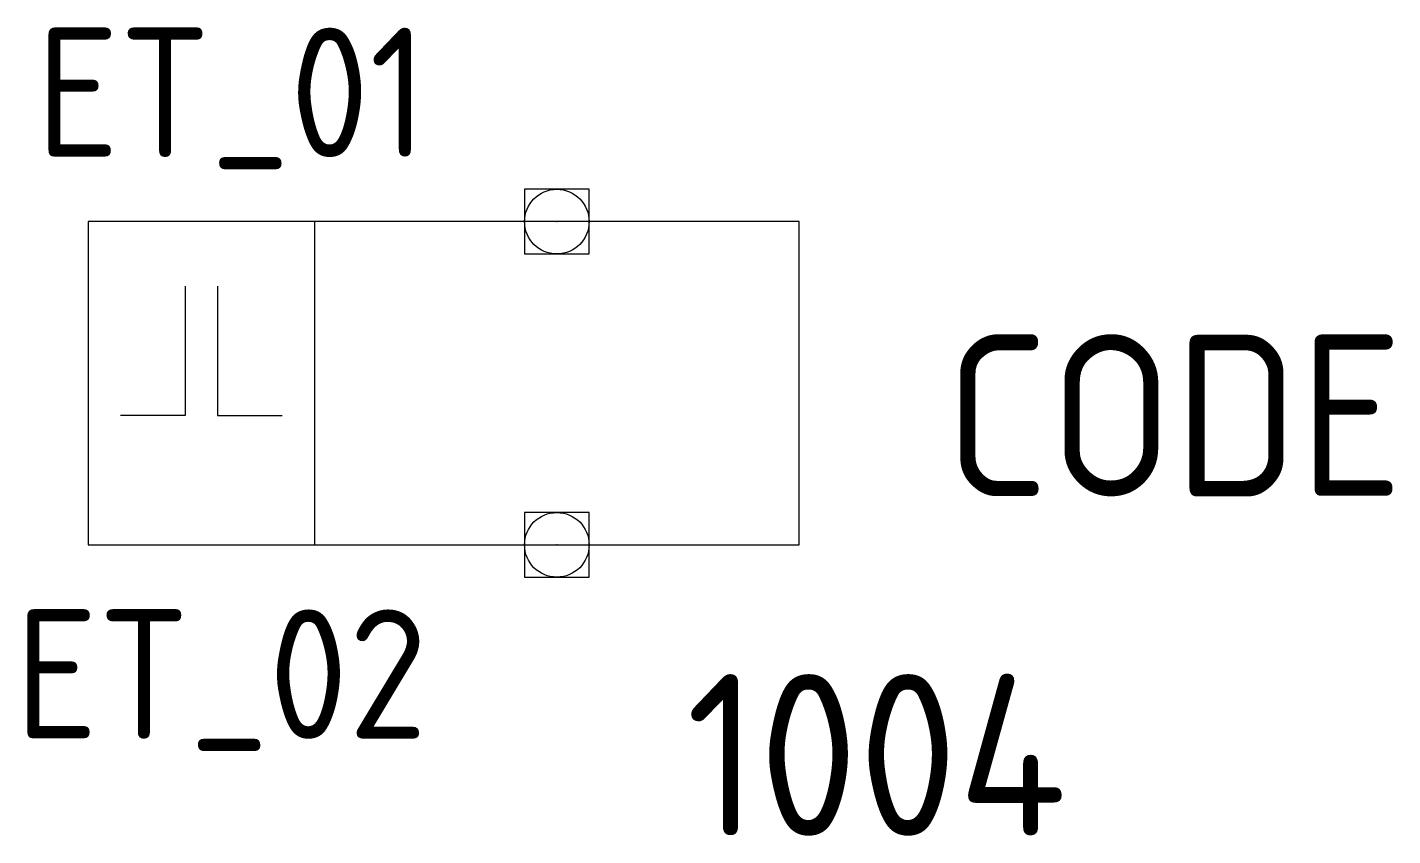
# Model space of a CAD drawing. Extents: x -6.9 to 14.2, y -7 to 5.5.
import ezdxf
from ezdxf.enums import TextEntityAlignment as Align

# ---------------------------------------------------------------- set-up
doc = ezdxf.new("R2010")
doc.units = 0
doc.header["$LTSCALE"] = 10
doc.header["$MEASUREMENT"] = 0
doc.header["$PDMODE"] = 96
doc.header["$PDSIZE"] = 1
doc.layers.get('0').update_dxf_attribs({"linetype": 'CONTINUOUS'})
for name, color, linetype in [('250', 6, 'CONTINUOUS'), ('C', 7, 'CONTINUOUS'), ('TKST2', 1, 'CONTINUOUS'), ('TKST3', 3, 'CONTINUOUS')]:
    doc.layers.add(name, color=color, linetype=linetype)
doc.styles.get("Standard").update_dxf_attribs({"font": 'ISO8'})

msp = doc.modelspace()

# ---------------------------------------------------------------- linework, layer by layer
msp.add_line((-6, 2.5), (-6, -2.5))
for points in [[(-6, -2.5), (5, -2.5), (5, 2.5), (-6, 2.5)], [(-2.5, 2.5), (-2.5, -2.5)], [(-4.5, 1.5), (-4.5, -0.5), (-5.5, -0.5)], [(-4, 1.5), (-4, -0.5), (-3, -0.5)]]:
    msp.add_lwpolyline(points)
at = {"layer": 'C', "color": 1}
msp.add_point((1.25, 2.5), dxfattribs=at)
at = {"layer": 'C', "color": 2}
msp.add_point((1.25, -2.5), dxfattribs=at)

# ---------------------------------------------------------------- texts
at = {"layer": '250'}
msp.add_attdef('1004', (3.25, -7), 'mat', height=2.5, dxfattribs=at)
at = {"layer": 'TKST2'}
msp.add_attdef('ET_01', text='', height=2, dxfattribs=at).set_placement((-0.75, 3.5), align=Align.RIGHT)
msp.add_attdef('ET_02', text='', height=2, dxfattribs=at).set_placement((-0.75, -3.5), align=Align.TOP_RIGHT)
at = {"layer": 'TKST3'}
msp.add_attdef('CODE', (7.25, -1.75), '-K', height=2.5, dxfattribs=at)

doc.saveas('drawing.dxf')
